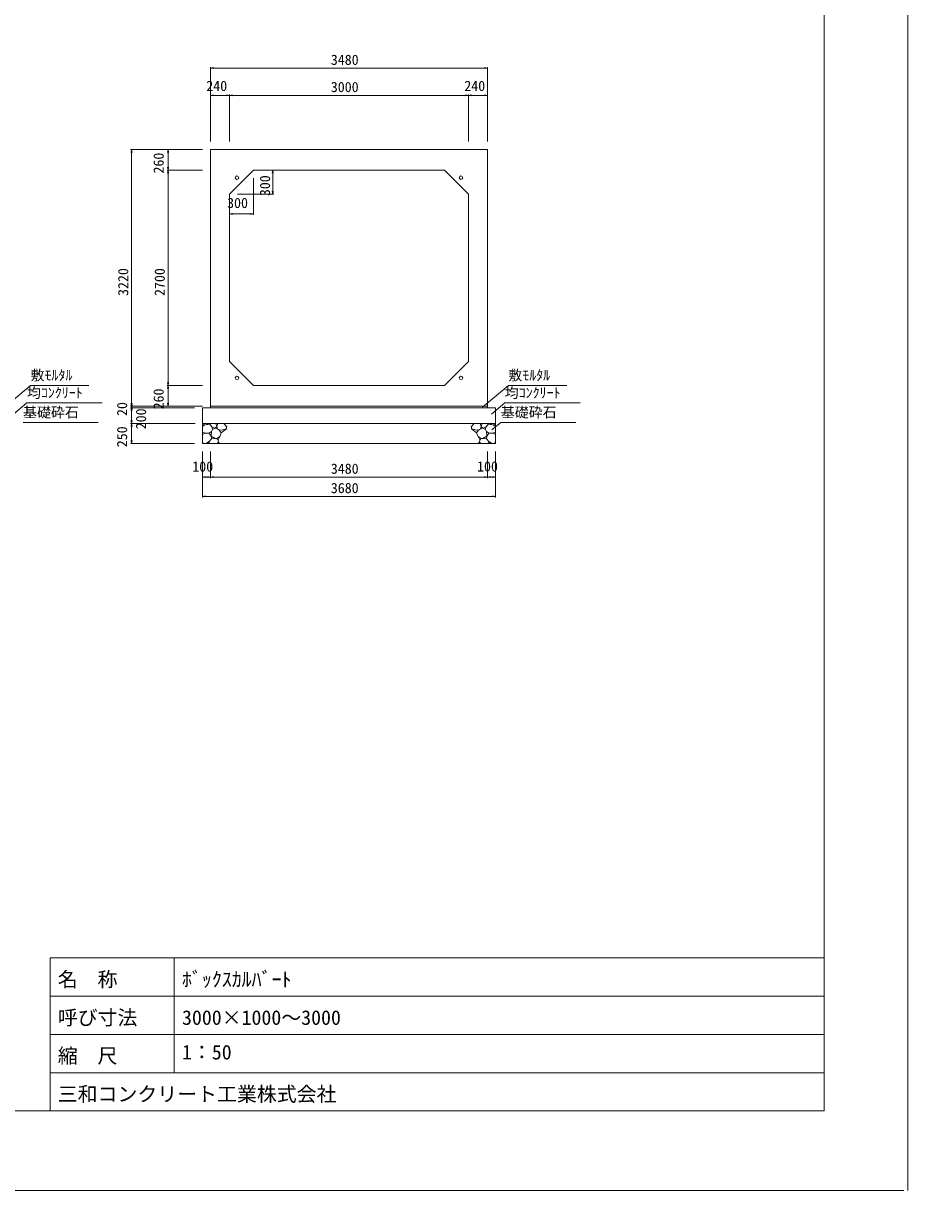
# Model space of a CAD drawing. Units: millimetres on the paper. Extents: x 0 to 841, y 0 to 594.
# Drawn here: x 618.9 to 841, y 0 to 293 of the extents above; entities that cross this region are included whole.
import ezdxf
from ezdxf.enums import TextEntityAlignment as Align

# ---------------------------------------------------------------- set-up
doc = ezdxf.new("R2010")
doc.units = ezdxf.units.MM
for name, color, linetype, lineweight in [('D-STR-DIM（寸法）', 7, 'Continuous', 18), ('D-STR-HTXT（旗揚げ）', 4, 'Continuous', 18), ('D-STR-STRn（構造物）', 5, 'Continuous', 18), ('D-STR（構造物外形線）', 1, 'Continuous', 18), ('D-TTL(外枠）', 2, 'Continuous', 18), ('DEFPOINTS_2', 8, 'Continuous', 18)]:
    doc.layers.add(name, color=color, linetype=linetype, lineweight=lineweight)
doc.layers.add('D-STR-TXT（文字）', color=7, linetype='Continuous')
doc.layers.add('D-TTL-TXT（文字）', color=7, linetype='Continuous')
doc.styles.add('ＭＳ ゴシック', font='')
doc.styles.get('ＭＳ ゴシック').set_extended_font_data('MS Gothic')

msp = doc.modelspace()

# ---------------------------------------------------------------- linework, layer by layer
at = {"layer": 'D-STR-DIM（寸法）'}
for p, q in [((665.873, 263.34), (665.873, 282.015)), ((665.873, 281.765), (666.623, 281.89)), ((665.873, 281.765), (665.973, 281.765)), ((666.623, 281.64), (665.873, 281.765)), ((735.373, 281.765), (665.973, 281.765)), ((734.723, 281.89), (735.473, 281.765)), ((735.473, 281.765), (734.723, 281.64)), ((735.473, 281.765), (735.373, 281.765)), ((735.473, 263.34), (735.473, 282.015)), ((665.873, 263.34), (665.873, 275.182)), ((665.873, 274.932), (666.623, 275.057)), ((665.873, 274.932), (665.973, 274.932)), ((666.623, 274.807), (665.873, 274.932)), ((665.973, 274.932), (670.573, 274.932)), ((669.923, 275.057), (670.673, 274.932)), ((670.673, 274.932), (669.923, 274.807)), ((670.673, 274.932), (670.573, 274.932)), ((670.673, 263.34), (670.673, 275.182)), ((670.673, 263.34), (670.673, 275.182)), ((670.673, 274.932), (671.423, 275.057)), ((670.673, 274.932), (670.773, 274.932)), ((671.423, 274.807), (670.673, 274.932)), ((670.773, 274.932), (730.573, 274.932)), ((729.923, 275.057), (730.673, 274.932)), ((730.673, 274.932), (729.923, 274.807)), ((730.673, 274.932), (730.573, 274.932)), ((730.673, 263.34), (730.673, 275.182)), ((730.673, 263.34), (730.673, 275.182)), ((730.673, 274.932), (731.423, 275.057)), ((730.673, 274.932), (730.773, 274.932)), ((731.423, 274.807), (730.673, 274.932)), ((730.773, 274.932), (735.373, 274.932)), ((734.723, 275.057), (735.473, 274.932)), ((735.473, 274.932), (734.723, 274.807)), ((735.473, 274.932), (735.373, 274.932)), ((735.473, 263.34), (735.473, 275.182)), ((663.873, 261.34), (645.806, 261.34)), ((645.931, 260.59), (646.056, 261.34)), ((646.056, 261.34), (646.056, 261.24)), ((646.056, 261.34), (646.181, 260.59)), ((646.056, 261.24), (646.056, 197.04)), ((663.873, 261.34), (654.979, 261.34)), ((655.104, 260.59), (655.229, 261.34)), ((655.229, 261.34), (655.229, 261.24)), ((655.229, 261.34), (655.354, 260.59)), ((655.229, 261.24), (655.229, 256.24)), ((663.873, 256.14), (654.979, 256.14)), ((663.873, 256.14), (654.979, 256.14)), ((655.229, 256.14), (655.104, 256.89)), ((655.104, 255.39), (655.229, 256.14)), ((655.354, 256.89), (655.229, 256.14)), ((655.229, 256.14), (655.229, 256.24)), ((655.229, 256.14), (655.229, 256.04)), ((655.229, 256.14), (655.354, 255.39)), ((655.229, 202.24), (655.229, 256.04)), ((678.673, 256.14), (681.778, 256.14)), ((681.403, 255.39), (681.528, 256.14)), ((681.528, 256.14), (681.528, 256.04)), ((681.528, 256.14), (681.653, 255.39)), ((681.528, 250.24), (681.528, 256.04)), ((676.673, 254.14), (676.673, 244.942)), ((672.673, 250.14), (681.778, 250.14)), ((681.528, 250.14), (681.403, 250.89)), ((681.653, 250.89), (681.528, 250.14)), ((681.528, 250.14), (681.528, 250.24)), ((670.673, 248.14), (670.673, 244.942)), ((670.673, 245.192), (671.423, 245.317)), ((670.673, 245.192), (670.773, 245.192)), ((671.423, 245.067), (670.673, 245.192)), ((676.573, 245.192), (670.773, 245.192)), ((675.923, 245.317), (676.673, 245.192)), ((676.673, 245.192), (675.923, 245.067)), ((676.673, 245.192), (676.573, 245.192)), ((655.229, 202.14), (655.104, 202.89)), ((655.354, 202.89), (655.229, 202.14)), ((655.229, 202.14), (655.229, 202.24)), ((663.873, 202.14), (654.979, 202.14)), ((663.873, 202.14), (654.979, 202.14)), ((655.104, 201.39), (655.229, 202.14)), ((655.229, 202.14), (655.229, 202.04)), ((655.229, 202.14), (655.354, 201.39)), ((655.229, 202.04), (655.229, 197.04)), ((663.873, 196.94), (645.806, 196.94)), ((663.873, 196.94), (645.806, 196.94)), ((661.873, 196.54), (645.806, 196.54)), ((661.873, 196.54), (645.806, 196.54)), ((646.056, 196.94), (645.931, 197.69)), ((646.056, 196.54), (645.931, 197.29)), ((645.931, 196.19), (646.056, 196.94)), ((645.931, 195.79), (646.056, 196.54)), ((646.181, 197.69), (646.056, 196.94)), ((646.181, 197.29), (646.056, 196.54)), ((646.056, 196.94), (646.056, 197.04)), ((646.056, 196.94), (646.056, 196.84)), ((646.056, 196.94), (646.181, 196.19)), ((646.056, 196.84), (646.056, 196.64)), ((646.056, 196.54), (646.056, 196.64)), ((646.056, 196.54), (646.056, 196.44)), ((646.056, 196.54), (646.181, 195.79)), ((646.056, 196.44), (646.056, 192.64)), ((663.873, 196.94), (654.979, 196.94)), ((655.229, 196.94), (655.104, 197.69)), ((655.354, 197.69), (655.229, 196.94)), ((655.229, 196.94), (655.229, 197.04)), ((661.873, 192.54), (645.806, 192.54)), ((662.074, 192.54), (645.806, 192.54)), ((646.056, 192.54), (645.931, 193.29)), ((645.931, 191.79), (646.056, 192.54)), ((646.181, 193.29), (646.056, 192.54)), ((646.056, 192.54), (646.056, 192.64)), ((646.056, 192.54), (646.056, 192.44)), ((646.056, 192.54), (646.181, 191.79)), ((646.056, 192.44), (646.056, 187.64)), ((661.873, 187.54), (645.806, 187.54)), ((646.056, 187.54), (645.931, 188.29)), ((646.181, 188.29), (646.056, 187.54)), ((646.056, 187.54), (646.056, 187.64)), ((663.873, 185.54), (663.873, 174.013)), ((663.873, 185.54), (663.873, 178.877)), ((665.873, 185.54), (665.873, 178.877)), ((665.873, 185.54), (665.873, 178.877)), ((735.473, 185.54), (735.473, 178.877)), ((735.473, 185.54), (735.473, 178.877)), ((737.473, 185.54), (737.473, 178.877)), ((737.473, 185.54), (737.473, 174.013)), ((663.873, 179.127), (664.623, 179.252)), ((663.873, 179.127), (663.973, 179.127)), ((664.623, 179.002), (663.873, 179.127)), ((663.973, 179.127), (665.773, 179.127)), ((665.123, 179.252), (665.873, 179.127)), ((665.873, 179.127), (665.123, 179.002)), ((665.873, 179.127), (665.773, 179.127)), ((665.873, 179.127), (666.623, 179.252)), ((665.873, 179.127), (665.973, 179.127)), ((666.623, 179.002), (665.873, 179.127)), ((665.973, 179.127), (735.373, 179.127)), ((734.723, 179.252), (735.473, 179.127)), ((735.473, 179.127), (734.723, 179.002)), ((735.473, 179.127), (735.373, 179.127)), ((735.473, 179.127), (736.223, 179.252)), ((735.473, 179.127), (735.573, 179.127)), ((736.223, 179.002), (735.473, 179.127)), ((735.573, 179.127), (737.373, 179.127)), ((736.723, 179.252), (737.473, 179.127)), ((737.473, 179.127), (736.723, 179.002)), ((737.473, 179.127), (737.373, 179.127)), ((663.873, 174.263), (664.623, 174.388)), ((663.873, 174.263), (663.973, 174.263)), ((664.623, 174.138), (663.873, 174.263)), ((663.973, 174.263), (737.373, 174.263)), ((736.723, 174.388), (737.473, 174.263)), ((737.473, 174.263), (736.723, 174.138)), ((737.473, 174.263), (737.373, 174.263))]:
    msp.add_line(p, q, dxfattribs=at)
at = {"layer": 'D-STR-HTXT（旗揚げ）'}
for p, q in [((614.229, 196.696), (620.707, 202.138)), ((635.368, 202.138), (620.707, 202.138)), ((734.229, 196.696), (740.707, 202.138)), ((755.368, 202.138), (740.707, 202.138)), ((616.446, 194.925), (619.794, 197.739)), ((638.72, 197.739), (619.794, 197.739)), ((736.446, 194.925), (739.794, 197.739)), ((758.72, 197.739), (739.794, 197.739)), ((637.683, 192.83), (618.819, 192.83)), ((736.565, 190.936), (738.819, 192.83)), ((757.683, 192.83), (738.819, 192.83))]:
    msp.add_line(p, q, dxfattribs=at)
at = {"layer": 'D-STR-STRn（構造物）'}
for p, q in [((663.873, 196.54), (737.473, 196.54)), ((663.873, 196.54), (663.873, 187.54)), ((665.873, 196.94), (665.873, 196.54)), ((735.473, 196.94), (735.473, 196.54)), ((737.473, 196.54), (737.473, 187.54)), ((663.873, 192.54), (737.473, 192.54)), ((664.405, 192.145), (663.873, 191.832)), ((664.405, 192.145), (664.074, 192.54)), ((664.99, 192.334), (664.405, 192.145)), ((664.99, 192.334), (665.182, 192.54)), ((665.799, 192.204), (664.99, 192.334)), ((665.54, 190.114), (666.139, 190.58)), ((665.799, 192.204), (665.78, 192.54)), ((666.286, 191.672), (665.799, 192.204)), ((666.069, 189.38), (666.139, 190.58)), ((666.139, 190.58), (666.375, 191.052)), ((666.375, 191.052), (666.286, 191.672)), ((667.059, 191.406), (666.286, 191.672)), ((666.375, 191.052), (667.059, 191.406)), ((667.461, 191.822), (667.059, 191.406)), ((667.059, 191.406), (667.886, 191.1)), ((667.234, 192.54), (667.461, 191.822)), ((667.461, 191.822), (667.741, 192.54)), ((667.461, 191.822), (667.618, 191.2)), ((667.886, 191.1), (668.192, 190.81)), ((668.039, 190.955), (668.6, 190.901)), ((668.192, 190.81), (668.606, 190.259)), ((668.6, 190.901), (669.882, 191.229)), ((668.606, 190.259), (669.882, 191.229)), ((669.236, 192.54), (669.882, 191.82)), ((669.882, 191.82), (670.101, 191.929)), ((669.882, 191.82), (669.882, 191.229)), ((669.882, 191.229), (669.907, 191.223)), ((731.464, 191.82), (731.246, 191.929)), ((731.464, 191.229), (731.439, 191.223)), ((732.111, 192.54), (731.464, 191.82)), ((731.464, 191.82), (731.464, 191.229)), ((732.746, 190.901), (731.464, 191.229)), ((732.741, 190.259), (731.464, 191.229)), ((733.154, 190.81), (732.741, 190.259)), ((733.307, 190.955), (732.746, 190.901)), ((733.46, 191.1), (733.154, 190.81)), ((734.287, 191.406), (733.46, 191.1)), ((733.885, 191.822), (733.605, 192.54)), ((733.885, 191.822), (733.729, 191.2)), ((734.112, 192.54), (733.885, 191.822)), ((733.885, 191.822), (734.287, 191.406)), ((734.287, 191.406), (735.06, 191.672)), ((734.972, 191.052), (734.287, 191.406)), ((734.972, 191.052), (735.06, 191.672)), ((735.207, 190.58), (734.972, 191.052)), ((735.06, 191.672), (735.548, 192.204)), ((735.278, 189.38), (735.207, 190.58)), ((735.807, 190.114), (735.207, 190.58)), ((735.548, 192.204), (735.566, 192.54)), ((735.548, 192.204), (736.356, 192.334)), ((736.356, 192.334), (736.165, 192.54)), ((736.356, 192.334), (736.941, 192.145)), ((736.941, 192.145), (737.273, 192.54)), ((736.941, 192.145), (737.473, 191.832)), ((664.521, 190.131), (663.873, 190.404)), ((663.873, 189.763), (664.521, 190.131)), ((664.087, 187.54), (663.873, 187.985)), ((663.873, 187.54), (737.473, 187.54)), ((664.521, 190.131), (665.54, 190.114)), ((664.9, 187.632), (664.521, 187.54)), ((664.9, 187.632), (665.582, 188.006)), ((665.528, 187.656), (664.9, 187.632)), ((665.791, 187.54), (665.528, 187.656)), ((666.069, 189.38), (665.54, 190.114)), ((665.582, 188.006), (666.132, 188.704)), ((665.582, 188.006), (665.595, 187.658)), ((666.132, 188.704), (666.069, 189.38)), ((666.069, 189.38), (667.062, 188.842)), ((667.062, 188.842), (666.132, 188.704)), ((667.481, 188.811), (667.062, 188.842)), ((668.242, 189.287), (667.481, 188.811)), ((667.481, 188.811), (667.798, 188.486)), ((667.54, 187.54), (667.916, 187.917)), ((667.798, 188.486), (668.242, 189.287)), ((667.916, 187.917), (667.798, 188.486)), ((667.916, 187.917), (668.111, 187.736)), ((668.606, 190.259), (668.242, 189.287)), ((732.741, 190.259), (733.104, 189.287)), ((733.549, 188.486), (733.104, 189.287)), ((733.104, 189.287), (733.865, 188.811)), ((733.43, 187.917), (733.235, 187.736)), ((733.43, 187.917), (733.549, 188.486)), ((733.807, 187.54), (733.43, 187.917)), ((733.865, 188.811), (733.549, 188.486)), ((733.865, 188.811), (734.285, 188.842)), ((735.278, 189.38), (734.285, 188.842)), ((734.285, 188.842), (735.214, 188.704)), ((735.214, 188.704), (735.278, 189.38)), ((735.764, 188.006), (735.214, 188.704)), ((735.278, 189.38), (735.807, 190.114)), ((735.556, 187.54), (735.818, 187.656)), ((735.764, 188.006), (735.751, 187.658)), ((736.447, 187.632), (735.764, 188.006)), ((736.825, 190.131), (735.807, 190.114)), ((735.818, 187.656), (736.447, 187.632)), ((736.447, 187.632), (736.826, 187.54)), ((736.825, 190.131), (737.473, 190.404)), ((737.473, 189.763), (736.825, 190.131)), ((737.26, 187.54), (737.473, 187.985))]:
    msp.add_line(p, q, dxfattribs=at)
at = {"layer": 'D-STR（構造物外形線）'}
for p, q in [((665.873, 261.34), (735.473, 261.34)), ((665.873, 196.94), (665.873, 261.34)), ((735.473, 261.34), (735.473, 196.94)), ((670.673, 250.14), (676.673, 256.14)), ((676.673, 256.14), (724.673, 256.14)), ((724.673, 256.14), (730.673, 250.14)), ((670.673, 208.14), (670.673, 250.14)), ((730.673, 250.14), (730.673, 208.14)), ((676.673, 202.14), (670.673, 208.14)), ((730.673, 208.14), (724.673, 202.14)), ((724.673, 202.14), (676.673, 202.14)), ((735.473, 196.94), (665.873, 196.94))]:
    msp.add_line(p, q, dxfattribs=at)
for centre in [(672.542, 254.272), (728.805, 254.272), (672.542, 204.009), (728.805, 204.009)]:
    msp.add_circle(centre, 0.44, dxfattribs=at)
at = {"layer": 'D-TTL(外枠）'}
for p, q in [((820, 20), (820, 574)), ((625.6, 58.4), (820, 58.4)), ((625.6, 58.4), (625.6, 20)), ((656.8, 58.4), (656.8, 29.6)), ((625.6, 48.8), (820, 48.8)), ((625.6, 39.2), (820, 39.2)), ((625.6, 29.6), (820, 29.6)), ((820, 20), (25, 20))]:
    msp.add_line(p, q, dxfattribs=at)
at = {"layer": 'DEFPOINTS_2'}
for p, q in [((841, 0), (841, 594)), ((0, 0), (840, 0))]:
    msp.add_line(p, q, dxfattribs=at)

# ---------------------------------------------------------------- texts
at = {"layer": 'D-STR-DIM（寸法）', "style": 'ＭＳ ゴシック'}
for s, p in [('3480', (696.116, 281.815)), ('240', (664.844, 275.257)), ('240', (729.644, 275.257)), ('3000', (696.116, 274.982)), ('300', (670.068, 245.887)), ('100', (661.321, 179.703)), ('3480', (696.116, 179.177)), ('100', (732.85, 179.744)), ('3680', (696.116, 174.313))]:
    msp.add_text(s, height=2.566, dxfattribs=at).set_placement(p, align=Align.BOTTOM_LEFT)
for s, p in [('260', (654.904, 255.312)), ('300', (681.62, 249.639)), ('3220', (646.006, 224.583)), ('2700', (655.179, 224.574)), ('260', (654.904, 196.112)), ('20', (645.731, 194.449)), ('200', (650.493, 191.112)), ('250', (645.731, 186.612))]:
    msp.add_text(s, height=2.566, rotation=90, dxfattribs=at).set_placement(p, align=Align.BOTTOM_LEFT)
at = {"layer": 'D-STR-TXT（文字）', "style": 'ＭＳ ゴシック'}
for s, p in [('敷ﾓﾙﾀﾙ', (620.707, 202.638)), ('敷ﾓﾙﾀﾙ', (740.707, 202.638)), ('均ｺﾝｸﾘｰﾄ', (619.794, 198.239)), ('均ｺﾝｸﾘｰﾄ', (739.794, 198.239)), ('基礎砕石', (618.819, 193.33)), ('基礎砕石', (738.819, 193.33))]:
    msp.add_text(s, height=2.566, dxfattribs=at).set_placement(p, align=Align.BOTTOM_LEFT)
at = {"layer": 'D-TTL-TXT（文字）', "style": 'ＭＳ ゴシック'}
for s, p in [('名\u3000称', (627.531, 50.114)), ('ﾎﾞｯｸｽｶﾙﾊﾞｰﾄ', (658.731, 50.114)), ('呼び寸法', (627.531, 40.514)), ('3000×1000～3000', (658.731, 40.514)), ('縮\u3000尺', (627.531, 30.914)), ('1：50', (658.731, 31.827)), ('三和コンクリート工業株式会社', (627.531, 21.314))]:
    msp.add_text(s, height=3.666, dxfattribs=at).set_placement(p, align=Align.BOTTOM_LEFT)

doc.saveas('drawing.dxf')
